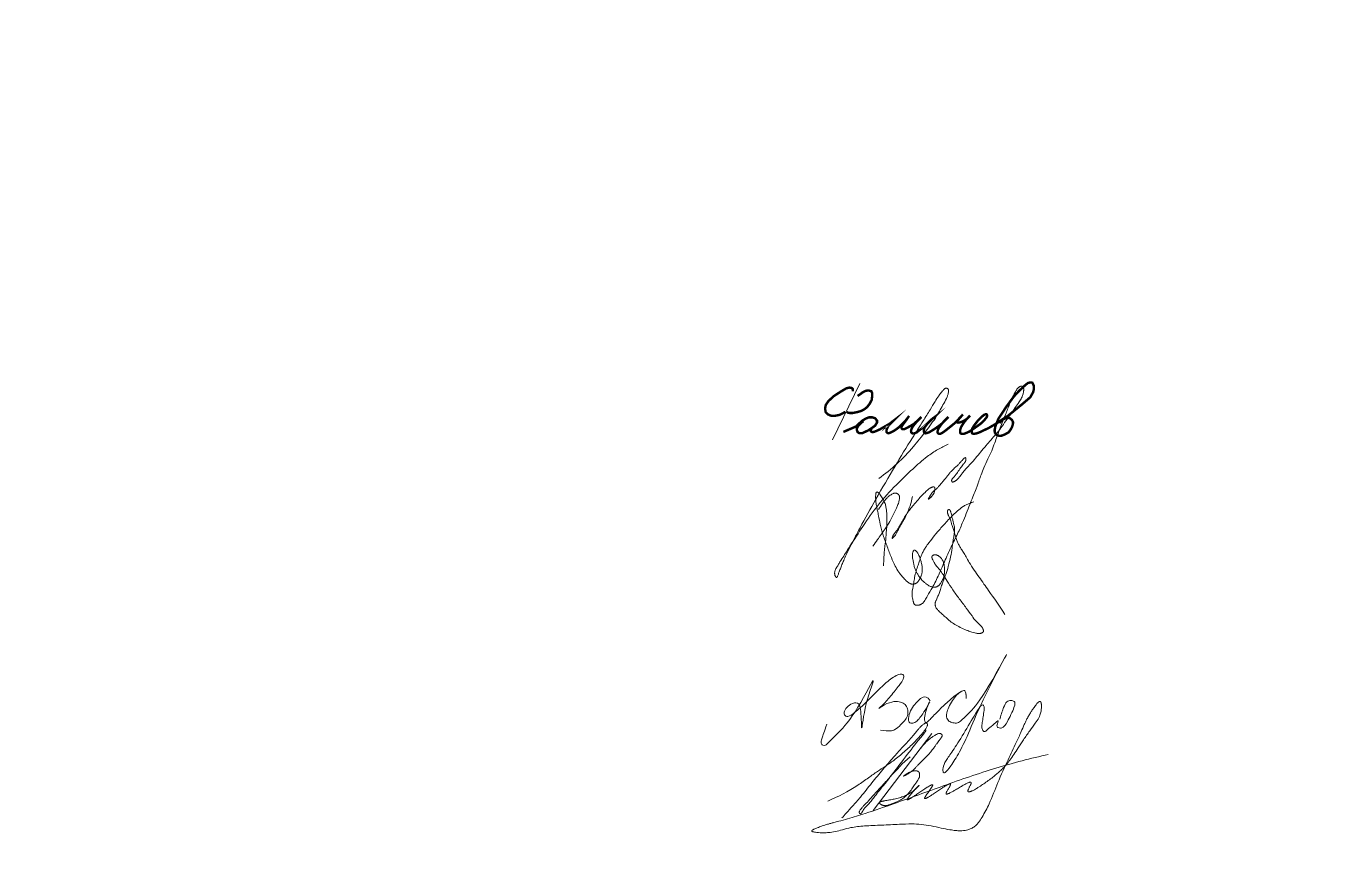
# Model space of a CAD drawing. Header units: millimetres. Extents: x 0 to 210, y 0 to 297.
# Drawn here: x 0 to 96.7, y 0 to 61.2 of the extents above; entities that cross this region are included whole.
import ezdxf

# ---------------------------------------------------------------- set-up
doc = ezdxf.new("R2010")
doc.units = ezdxf.units.MM
for name, pattern in [('K5LT32789', [0]), ('K5LT32790', [0]), ('K5LT32791', [0])]:
    doc.linetypes.add(name, pattern=pattern)
doc.layers.add('Системный слой', color=7, linetype='Continuous')

# ---------------------------------------------------------------- blocks, each defined once
blk = doc.blocks.new('U7')
at = {"layer": 'Системный слой', "color": 5, "linetype": 'K5LT32789', "lineweight": 18, "true_color": 0x0000ff}
for points in [[(67.082, 11.064), (66.866, 11.396), (66.525, 11.396), (66.205, 11.075), (65.841, 10.712), (65.551, 10.214), (65.427, 9.558), (65.628, 9.357), (65.981, 9.443), (66.198, 9.66), (66.451, 9.964), (66.8, 10.495), (67.18, 11.254), (66.8, 10.495), (66.668, 9.883), (66.668, 9.527), (66.757, 9.438), (66.92, 9.495), (67.659, 10.323), (68.466, 11.056), (68.874, 11.425), (69.311, 11.714), (69.511, 11.836), (69.672, 11.836), (69.755, 11.611), (69.755, 11.363), (69.755, 11.099), (69.755, 11.611), (69.672, 11.836), (69.511, 11.846), (68.874, 11.425), (68.286, 10.256), (68.286, 9.736), (68.525, 9.497), (68.862, 9.41), (69.204, 9.41), (69.48, 9.685), (69.828, 10.034), (70.951, 11.157), (73.656, 16.181), (70.951, 11.157), (69.991, 8.757), (69.254, 7.204), (68.588, 6.161), (68.152, 5.642), (68.017, 5.756), (68.017, 6.2), (68.329, 6.759), (68.897, 7.518), (69.802, 9.014), (70.72, 10.579), (70.919, 10.778), (71.068, 10.757), (71.112, 10.513), (71.035, 9.984), (70.973, 9.561), (70.891, 9.143), (70.976, 8.835), (71.148, 8.744), (71.388, 8.984), (71.84, 9.34), (72.247, 9.746), (71.988, 9.206), (72.109, 9.085), (72.292, 9.009), (72.494, 9.085), (72.75, 9.341), (73.432, 10.762), (73.351, 11.05), (73.092, 11.121), (72.758, 11.04), (72.54, 10.615), (72.383, 10.129), (72.247, 9.709)], [(59.423, 9.337), (59.224, 8.783), (59.026, 8.233), (58.963, 7.892), (59.11, 7.745), (59.314, 7.745), (59.506, 7.937), (60.056, 8.487), (61.412, 9.843), (63.353, 13.66), (62.186, 10.806), (61.98, 8.255), (61.98, 10.607), (61.744, 10.987), (61.181, 10.866), (60.797, 10.482), (60.663, 10.136), (60.793, 9.893), (61.143, 9.893), (61.98, 10.607), (63.125, 11.752), (63.92, 12.547), (64.813, 13.134), (65.199, 13.019), (65.102, 12.694), (64.874, 12.284), (64.123, 11.395), (63.498, 10.654), (63.072, 10.366), (63.906, 10.93), (64.577, 11.053), (65.012, 10.958), (65.308, 10.738), (65.442, 10.38), (65.442, 9.955), (65.179, 9.564), (64.915, 9.3), (64.501, 8.887), (64.046, 8.783), (63.411, 8.897)]]:
    blk.add_open_spline(points, degree=3, dxfattribs=at)
blk = doc.blocks.new('U8')
at = {"layer": 'Системный слой', "color": 5, "linetype": 'K5LT32790', "lineweight": 18, "true_color": 0x0000ff}
blk.add_open_spline([(63.62, 21.093), (63.656, 22.386), (63.981, 23.846), (63.831, 25.39), (63.75, 25.69), (63.67, 25.89), (63.581, 26.063), (63.483, 26.217), (63.389, 26.345), (63.311, 26.439), (63.255, 26.497), (63.219, 26.528), (63.196, 26.545), (63.179, 26.555), (63.166, 26.561), (63.154, 26.565), (63.144, 26.567), (63.136, 26.568), (63.129, 26.568), (63.122, 26.567), (63.115, 26.564), (63.109, 26.561), (63.103, 26.557), (63.097, 26.551), (63.091, 26.543), (63.085, 26.534), (63.079, 26.522), (63.072, 26.507), (63.066, 26.488), (63.06, 26.462), (63.053, 26.428), (63.047, 26.381), (63.042, 26.311), (63.039, 26.215), (63.04, 26.094), (63.046, 25.956), (63.059, 25.806), (63.082, 25.638), (63.122, 25.427), (63.186, 25.143), (63.268, 24.717), (63.388, 24.111), (63.593, 23.346), (63.893, 22.524), (64.181, 21.753), (64.457, 21.109), (64.733, 20.64), (64.996, 20.303), (65.223, 20.067), (65.394, 19.901), (65.516, 19.812), (65.596, 19.771), (65.655, 19.749), (65.709, 19.737), (65.763, 19.73), (65.819, 19.729), (65.875, 19.734), (65.929, 19.745), (65.979, 19.761), (66.023, 19.78), (66.062, 19.803), (66.097, 19.83), (66.133, 19.862), (66.172, 19.907), (66.221, 19.973), (66.282, 20.069), (66.354, 20.193), (66.419, 20.333), (66.466, 20.472), (66.493, 20.602), (66.505, 20.732), (66.503, 20.88), (66.484, 21.064), (66.44, 21.29), (66.374, 21.534), (66.299, 21.756), (66.23, 21.92), (66.169, 22.025), (66.118, 22.095), (66.072, 22.149), (66.032, 22.192), (65.999, 22.221), (65.974, 22.237), (65.957, 22.247), (65.943, 22.252), (65.932, 22.255), (65.922, 22.256), (65.914, 22.256), (65.906, 22.255), (65.9, 22.254), (65.893, 22.251), (65.886, 22.248), (65.879, 22.243), (65.871, 22.236), (65.863, 22.227), (65.854, 22.216), (65.844, 22.201), (65.833, 22.181), (65.82, 22.153), (65.806, 22.115), (65.791, 22.066), (65.778, 22.007), (65.769, 21.939), (65.765, 21.862), (65.77, 21.768), (65.788, 21.642), (65.821, 21.46), (65.861, 21.228), (65.924, 20.968), (66.016, 20.727), (66.13, 20.504), (66.267, 20.291), (66.431, 20.083), (66.608, 19.898), (66.777, 19.751), (66.924, 19.649), (67.048, 19.586), (67.155, 19.544), (67.253, 19.518), (67.339, 19.506), (67.414, 19.503), (67.477, 19.508), (67.53, 19.52), (67.576, 19.535), (67.618, 19.555), (67.659, 19.58), (67.703, 19.613), (67.752, 19.658), (67.809, 19.721), (67.873, 19.807), (67.945, 19.918), (68.015, 20.051), (68.075, 20.199), (68.12, 20.356), (68.149, 20.522), (68.163, 20.702), (68.158, 20.894), (68.136, 21.087), (68.097, 21.264), (68.046, 21.412), (67.991, 21.529), (67.935, 21.619), (67.879, 21.688), (67.824, 21.742), (67.767, 21.787), (67.705, 21.827), (67.641, 21.859), (67.577, 21.883), (67.521, 21.899), (67.474, 21.906), (67.436, 21.907), (67.403, 21.904), (67.373, 21.897), (67.343, 21.888), (67.315, 21.875), (67.29, 21.861), (67.27, 21.846), (67.254, 21.832), (67.241, 21.817), (67.232, 21.804), (67.226, 21.792), (67.221, 21.779), (67.217, 21.765), (67.214, 21.749), (67.214, 21.73), (67.215, 21.709), (67.219, 21.683), (67.228, 21.652), (67.242, 21.611), (67.267, 21.555), (67.306, 21.479), (67.357, 21.377), (67.423, 21.257), (67.513, 21.122), (67.643, 20.965), (67.831, 20.741), (68.077, 20.396), (68.389, 19.901), (68.765, 19.288), (69.253, 18.633), (69.741, 17.991), (70.15, 17.431), (70.437, 17.015), (70.669, 16.795), (70.821, 16.665), (70.912, 16.565), (70.968, 16.482), (71.002, 16.419), (71.024, 16.364), (71.037, 16.32), (71.043, 16.285), (71.045, 16.258), (71.043, 16.237), (71.04, 16.219), (71.035, 16.203), (71.028, 16.19), (71.02, 16.177), (71.011, 16.165), (70.999, 16.153), (70.983, 16.141), (70.964, 16.127), (70.938, 16.113), (70.905, 16.099), (70.865, 16.086), (70.819, 16.075), (70.766, 16.068), (70.704, 16.065), (70.626, 16.069), (70.522, 16.085), (70.371, 16.116), (70.147, 16.177), (69.821, 16.293), (69.429, 16.467), (69.018, 16.67), (68.691, 16.879), (68.432, 17.095), (68.195, 17.307), (67.942, 17.532), (67.721, 17.729), (67.585, 17.886), (67.521, 17.987), (67.491, 18.052), (67.473, 18.109), (67.462, 18.162), (67.457, 18.217), (67.457, 18.272), (67.462, 18.327), (67.475, 18.385), (67.494, 18.449), (67.527, 18.532), (67.578, 18.643), (67.654, 18.814), (67.753, 19.049), (67.853, 19.361), (67.967, 19.702), (68.107, 20.07), (68.268, 20.515), (68.449, 21.084), (68.609, 21.736), (68.704, 22.346), (68.765, 22.835), (68.835, 23.218), (68.893, 23.53), (68.905, 23.782), (68.882, 23.983), (68.842, 24.175), (68.784, 24.393), (68.73, 24.619), (68.689, 24.823), (68.649, 24.976), (68.617, 25.082), (68.592, 25.151), (68.571, 25.194), (68.554, 25.219), (68.542, 25.234), (68.531, 25.244), (68.521, 25.251), (68.512, 25.257), (68.503, 25.26), (68.494, 25.262), (68.485, 25.263), (68.476, 25.263), (68.467, 25.262), (68.457, 25.259), (68.447, 25.255), (68.435, 25.25), (68.423, 25.243), (68.412, 25.235), (68.401, 25.225), (68.393, 25.215), (68.385, 25.204), (68.377, 25.191), (68.371, 25.177), (68.366, 25.16), (68.363, 25.141), (68.362, 25.118), (68.362, 25.09), (68.367, 25.055), (68.377, 25.012), (68.393, 24.958), (68.418, 24.891), (68.457, 24.808), (68.51, 24.704), (68.563, 24.571), (68.613, 24.413), (68.667, 24.223), (68.748, 23.983), (68.851, 23.693), (68.95, 23.364), (69.033, 23.058), (69.136, 22.788), (69.259, 22.557), (69.404, 22.322), (69.573, 22.059), (69.766, 21.726), (70.018, 21.284), (70.343, 20.779), (70.713, 20.249), (71.073, 19.747), (71.72, 18.839), (72.232, 18.087), (72.622, 17.487)], degree=3, knots=[0, 0, 0, 0, 23.088924, 25.905784, 27.368497, 28.578535, 29.721875, 30.813961, 31.805183, 32.534012, 32.992903, 33.225793, 33.377047, 33.48833, 33.574551, 33.643805, 33.701224, 33.750367, 33.79387, 33.833355, 33.872141, 33.912355, 33.95659, 34.00557, 34.061357, 34.126468, 34.204109, 34.298549, 34.415744, 34.564555, 34.759459, 35.028229, 35.412864, 35.997175, 36.728139, 37.568941, 38.433825, 39.401332, 40.578431, 42.235398, 44.569602, 48.269133, 53.187712, 58.58434, 63.764044, 67.778676, 70.998143, 73.369834, 75.349816, 76.796874, 77.581324, 78.028914, 78.378087, 78.696803, 79.013489, 79.343373, 79.678587, 80.006824, 80.317932, 80.606471, 80.866035, 81.11641, 81.383983, 81.718354, 82.16781, 82.839361, 83.733235, 84.705422, 85.582724, 86.324391, 87.057116, 87.890757, 88.945341, 90.321141, 91.965571, 93.426367, 94.484215, 95.101021, 95.580997, 96.013141, 96.361093, 96.626002, 96.782739, 96.889142, 96.971138, 97.03813, 97.095272, 97.145901, 97.188561, 97.228747, 97.268915, 97.315311, 97.366861, 97.425655, 97.494454, 97.577142, 97.679623, 97.811915, 97.985663, 98.226797, 98.532587, 98.897786, 99.296036, 99.737821, 100.261724, 100.964229, 101.99978, 103.525411, 105.150667, 106.72453, 108.093532, 109.590313, 111.195302, 112.777483, 114.126394, 115.159714, 115.93325, 116.599105, 117.196687, 117.716186, 118.147278, 118.512091, 118.830828, 119.112084, 119.376147, 119.650254, 119.966184, 120.348472, 120.832611, 121.462575, 122.257884, 123.166317, 124.121896, 125.077441, 126.058759, 127.110722, 128.27138, 129.455541, 130.54928, 131.472222, 132.224076, 132.842804, 133.343527, 133.786162, 134.209733, 134.641953, 135.076751, 135.490934, 135.840567, 136.1162, 136.329021, 136.516582, 136.697073, 136.87991, 137.063295, 137.235465, 137.38613, 137.514261, 137.623548, 137.718445, 137.797689, 137.875651, 137.957944, 138.055516, 138.163779, 138.288043, 138.436309, 138.622516, 138.862075, 139.203128, 139.704326, 140.381097, 141.218915, 142.127317, 143.259517, 144.821141, 147.317764, 150.75711, 155.19517, 160.069171, 165.224464, 169.471142, 172.421411, 174.092925, 175.138298, 175.966748, 176.479558, 176.900272, 177.244752, 177.52135, 177.72293, 177.873709, 177.996322, 178.101436, 178.195314, 178.281517, 178.366118, 178.454913, 178.554755, 178.670049, 178.807074, 178.975201, 179.187234, 179.439473, 179.719727, 180.029511, 180.383269, 180.823448, 181.407111, 182.246837, 183.563618, 185.512414, 188.365901, 191.16936, 193.636194, 195.215931, 197.147086, 199.269225, 201.224518, 202.392176, 202.935446, 203.335749, 203.665039, 203.98044, 204.30527, 204.630666, 204.95421, 205.28424, 205.683122, 206.145312, 206.866804, 207.837862, 209.464316, 211.387339, 213.648133, 215.828171, 218.361631, 222.046321, 226.400789, 230.237614, 232.987127, 235.143069, 237.145235, 238.600123, 239.59432, 240.714469, 242.086859, 243.579513, 244.83703, 245.773068, 246.379449, 246.80954, 247.077534, 247.227517, 247.33398, 247.41847, 247.489521, 247.552012, 247.609222, 247.663606, 247.717168, 247.768592, 247.820784, 247.876677, 247.942191, 248.018083, 248.10247, 248.189421, 248.269471, 248.347072, 248.425637, 248.512886, 248.605679, 248.706816, 248.820413, 248.952282, 249.111489, 249.313956, 249.574155, 249.89782, 250.303709, 250.841791, 251.528272, 252.381244, 253.359593, 254.475963, 255.872687, 257.851092, 259.938273, 261.963603, 263.469883, 265.046448, 266.586695, 268.366913, 270.599666, 273.407082, 277.373027, 281.234201, 284.882343, 288.313023, 301, 301, 301, 301], dxfattribs=at)
blk = doc.blocks.new('U9')
at = {"layer": 'Системный слой', "color": 5, "linetype": 'K5LT32790', "lineweight": 18, "true_color": 0x0000ff}
for points, knots in [([(63.277, 27.575), (64.233, 28.244), (65.435, 29.379), (66.737, 31.045), (67.536, 32.094), (68.009, 32.987), (68.313, 33.523), (68.412, 33.805), (68.442, 33.95), (68.455, 34.039), (68.455, 34.095), (68.451, 34.131), (68.444, 34.155), (68.437, 34.174), (68.428, 34.19), (68.418, 34.204), (68.407, 34.217), (68.393, 34.228), (68.377, 34.24), (68.359, 34.25), (68.338, 34.259), (68.316, 34.266), (68.293, 34.271), (68.271, 34.273), (68.251, 34.272), (68.232, 34.27), (68.215, 34.265), (68.198, 34.258), (68.179, 34.249), (68.159, 34.235), (68.135, 34.216), (68.105, 34.187), (68.063, 34.14), (67.993, 34.058), (67.873, 33.91), (67.682, 33.651), (67.41, 33.228), (67.047, 32.598), (66.472, 31.706), (65.587, 30.317), (64.412, 28.378), (63.116, 26.15), (62.042, 24.207), (61.33, 22.867), (60.937, 22.089), (60.724, 21.615), (60.575, 21.255), (60.452, 20.945), (60.347, 20.669), (60.269, 20.461), (60.225, 20.34), (60.198, 20.285), (60.185, 20.262), (60.175, 20.248), (60.167, 20.238), (60.16, 20.231), (60.153, 20.227), (60.148, 20.223), (60.142, 20.221), (60.137, 20.22), (60.132, 20.219), (60.127, 20.22), (60.123, 20.221), (60.118, 20.223), (60.114, 20.225), (60.109, 20.228), (60.105, 20.232), (60.099, 20.237), (60.093, 20.245), (60.085, 20.255), (60.075, 20.269), (60.063, 20.29), (60.048, 20.32), (60.031, 20.359), (60.015, 20.407), (60.003, 20.461), (59.997, 20.518), (59.997, 20.577), (60.003, 20.639), (60.017, 20.704), (60.039, 20.773), (60.071, 20.846), (60.122, 20.937), (60.21, 21.077), (60.37, 21.341), (60.687, 21.843), (61.27, 22.765), (62.125, 24.07), (63.205, 25.647), (64.483, 27.035), (65.721, 28.215), (66.725, 29.121), (67.617, 29.731), (68.165, 29.986), (68.423, 30.108)], [0, 0, 0, 0, 8.550609, 12.054989, 15.548009, 18.191121, 19.498995, 20.058209, 20.381615, 20.589671, 20.716665, 20.79368, 20.851701, 20.900722, 20.944653, 20.985245, 21.025642, 21.06834, 21.115939, 21.168338, 21.224707, 21.283052, 21.340576, 21.394663, 21.443781, 21.488289, 21.53119, 21.575808, 21.625508, 21.683081, 21.754287, 21.848548, 21.98875, 22.223415, 22.641351, 23.38396, 24.591455, 26.333193, 28.725175, 32.394143, 38.444137, 45.386804, 51.336644, 54.759282, 56.550214, 57.736198, 58.581068, 59.410817, 60.190375, 60.748602, 61.044545, 61.139793, 61.19713, 61.237089, 61.267135, 61.290713, 61.309862, 61.325937, 61.339917, 61.352551, 61.36445, 61.376142, 61.388111, 61.400062, 61.412022, 61.424542, 61.439066, 61.45699, 61.479741, 61.509795, 61.550475, 61.607942, 61.688058, 61.795635, 61.922219, 62.059168, 62.198495, 62.342871, 62.495112, 62.658157, 62.830855, 63.02153, 63.245709, 63.594568, 64.237865, 65.516344, 67.957442, 72.253573, 76.989753, 81.977365, 86.090995, 89.562811, 91.905588, 94, 94, 94, 94]), ([(65.767, 26.235), (65.691, 25.766), (65.462, 25.171), (65.113, 24.448), (64.874, 24.066), (64.71, 23.755), (64.611, 23.558), (64.553, 23.445), (64.51, 23.378), (64.473, 23.327), (64.438, 23.284), (64.402, 23.244), (64.365, 23.205), (64.332, 23.171), (64.307, 23.147), (64.29, 23.133), (64.281, 23.126), (64.275, 23.121), (64.271, 23.118), (64.267, 23.116), (64.264, 23.115), (64.262, 23.114), (64.259, 23.114), (64.257, 23.114), (64.256, 23.115), (64.255, 23.117), (64.255, 23.12), (64.255, 23.123), (64.256, 23.127), (64.257, 23.131), (64.259, 23.136), (64.261, 23.143), (64.265, 23.152), (64.271, 23.167), (64.28, 23.188), (64.291, 23.216), (64.304, 23.248), (64.32, 23.287), (64.339, 23.33), (64.366, 23.38), (64.402, 23.435), (64.451, 23.501), (64.517, 23.586), (64.613, 23.718), (64.739, 23.909), (64.882, 24.148), (65.02, 24.395), (65.162, 24.649), (65.329, 24.927), (65.536, 25.221), (65.758, 25.484), (65.952, 25.713), (66.157, 25.957), (66.4, 26.238), (66.68, 26.515), (66.894, 26.721), (67.031, 26.829), (67.104, 26.872), (67.158, 26.899), (67.211, 26.921), (67.26, 26.936), (67.3, 26.945), (67.329, 26.947), (67.351, 26.947), (67.367, 26.945), (67.38, 26.942), (67.39, 26.938), (67.399, 26.933), (67.407, 26.928), (67.413, 26.921), (67.418, 26.915), (67.423, 26.907), (67.427, 26.897), (67.431, 26.886), (67.434, 26.872), (67.436, 26.855), (67.437, 26.832), (67.436, 26.8), (67.432, 26.756), (67.423, 26.7), (67.413, 26.636), (67.399, 26.571), (67.381, 26.512), (67.358, 26.459), (67.328, 26.407), (67.289, 26.351), (67.244, 26.293), (67.199, 26.238), (67.158, 26.192), (67.123, 26.157), (67.092, 26.127), (67.062, 26.101), (67.033, 26.077), (67.009, 26.058), (66.991, 26.046), (66.98, 26.039), (66.973, 26.035), (66.968, 26.032), (66.964, 26.031), (66.961, 26.03), (66.958, 26.029), (66.955, 26.029), (66.953, 26.029), (66.952, 26.03), (66.95, 26.031), (66.949, 26.033), (66.949, 26.035), (66.949, 26.038), (66.949, 26.041), (66.949, 26.044), (66.95, 26.048), (66.952, 26.053), (66.954, 26.06), (66.957, 26.068), (66.962, 26.08), (66.97, 26.096), (66.982, 26.119), (66.996, 26.145), (67.011, 26.17), (67.026, 26.195), (67.042, 26.221), (67.064, 26.256), (67.093, 26.308), (67.13, 26.377), (67.179, 26.454), (67.245, 26.534), (67.336, 26.625), (67.457, 26.73), (67.607, 26.858), (67.748, 27.007), (67.881, 27.166), (68.004, 27.316), (68.14, 27.476), (68.281, 27.643), (68.422, 27.828), (68.566, 28.014), (68.747, 28.206), (68.951, 28.394), (69.147, 28.576), (69.287, 28.724), (69.383, 28.833), (69.45, 28.907), (69.507, 28.971), (69.555, 29.024), (69.594, 29.063), (69.624, 29.087), (69.643, 29.101), (69.657, 29.109), (69.667, 29.113), (69.676, 29.116), (69.683, 29.117), (69.69, 29.118), (69.695, 29.117), (69.7, 29.116), (69.705, 29.114), (69.709, 29.112), (69.713, 29.109), (69.716, 29.105), (69.72, 29.101), (69.723, 29.095), (69.727, 29.088), (69.731, 29.079), (69.735, 29.067), (69.739, 29.052), (69.742, 29.031), (69.744, 29.007), (69.745, 28.979), (69.742, 28.951), (69.737, 28.925), (69.729, 28.897), (69.718, 28.868), (69.7, 28.835), (69.672, 28.791), (69.625, 28.729), (69.554, 28.636), (69.456, 28.511), (69.34, 28.362), (69.229, 28.191), (69.123, 28.022), (69.009, 27.891), (68.924, 27.777), (68.861, 27.686), (68.802, 27.619), (68.752, 27.571), (68.719, 27.533), (68.701, 27.504), (68.691, 27.481), (68.685, 27.462), (68.681, 27.444), (68.68, 27.426), (68.68, 27.408), (68.683, 27.39), (68.687, 27.372), (68.692, 27.356), (68.698, 27.343), (68.704, 27.333), (68.71, 27.326), (68.716, 27.32), (68.722, 27.315), (68.728, 27.311), (68.735, 27.308), (68.743, 27.305), (68.753, 27.304), (68.763, 27.303), (68.775, 27.304), (68.789, 27.306), (68.805, 27.31), (68.827, 27.317), (68.854, 27.33), (68.891, 27.349), (68.935, 27.376), (68.987, 27.411), (69.043, 27.453), (69.103, 27.506), (69.172, 27.576), (69.258, 27.681), (69.376, 27.839), (69.549, 28.067), (69.798, 28.344), (70.119, 28.683), (70.466, 29.087), (70.841, 29.547), (71.21, 29.999), (71.592, 30.432), (71.97, 30.863), (72.35, 31.331), (72.702, 31.845), (73.05, 32.35), (73.395, 32.808), (73.663, 33.211), (73.853, 33.503), (73.943, 33.706), (73.981, 33.841), (74.002, 33.95), (74.016, 34.036), (74.027, 34.099), (74.032, 34.149), (74.033, 34.193), (74.029, 34.233), (74.021, 34.265), (74.011, 34.293), (73.999, 34.318), (73.984, 34.342), (73.967, 34.363), (73.95, 34.381), (73.934, 34.394), (73.918, 34.405), (73.902, 34.412), (73.888, 34.417), (73.873, 34.42), (73.856, 34.422), (73.839, 34.422), (73.819, 34.419), (73.796, 34.414), (73.771, 34.406), (73.74, 34.392), (73.706, 34.373), (73.668, 34.347), (73.629, 34.315), (73.59, 34.276), (73.548, 34.225), (73.506, 34.165), (73.459, 34.086), (73.401, 33.98), (73.308, 33.817), (73.181, 33.578), (73.045, 33.26), (72.907, 32.893), (72.764, 32.516), (72.598, 32.119), (72.412, 31.688), (72.233, 31.212), (72.056, 30.708), (71.87, 30.182), (71.652, 29.612), (71.373, 29.004), (71.088, 28.417), (70.884, 27.894), (70.755, 27.536), (70.681, 27.329), (70.635, 27.2), (70.575, 27.033), (70.467, 26.737), (70.298, 26.305), (70.072, 25.761), (69.825, 25.135), (69.542, 24.394), (69.169, 23.551), (68.684, 22.589), (68.205, 21.534), (67.751, 20.47), (67.33, 19.562), (66.929, 18.96), (66.74, 18.576), (66.618, 18.4), (66.54, 18.32), (66.481, 18.274), (66.424, 18.239), (66.365, 18.21), (66.301, 18.186), (66.234, 18.17), (66.167, 18.16), (66.107, 18.157), (66.057, 18.16), (66.02, 18.166), (65.992, 18.175), (65.971, 18.184), (65.953, 18.195), (65.938, 18.206), (65.924, 18.22), (65.91, 18.237), (65.896, 18.258), (65.881, 18.285), (65.866, 18.322), (65.849, 18.375), (65.83, 18.453), (65.804, 18.563), (65.771, 18.699), (65.745, 18.846), (65.737, 18.991), (65.748, 19.144), (65.775, 19.324), (65.819, 19.551), (65.87, 19.856), (65.933, 20.247), (66.034, 20.693), (66.171, 21.1), (66.287, 21.433), (66.376, 21.7), (66.467, 21.947), (66.589, 22.204), (66.769, 22.492), (67.049, 22.876), (67.441, 23.39), (67.981, 24.001), (68.539, 24.614), (69.058, 25.123), (69.451, 25.447), (69.751, 25.622), (70.025, 25.736), (70.218, 25.799), (70.336, 25.837)], [0, 0, 0, 0, 9.050129, 12.27524, 15.459, 17.73484, 19.057413, 19.710841, 20.186256, 20.578255, 20.920156, 21.263228, 21.624829, 21.943402, 22.174143, 22.29629, 22.36276, 22.406894, 22.439057, 22.464194, 22.484922, 22.502166, 22.516262, 22.528133, 22.539447, 22.552242, 22.56817, 22.588053, 22.611987, 22.639741, 22.672744, 22.715192, 22.776687, 22.87041, 23.023044, 23.2152, 23.446308, 23.698853, 24.014406, 24.364067, 24.793807, 25.28352, 25.941626, 26.877925, 28.429965, 30.348657, 32.240773, 33.898399, 35.948367, 38.485583, 40.825304, 42.59187, 44.267244, 46.970047, 49.74801, 51.863744, 52.701471, 53.104911, 53.483029, 53.862972, 54.210178, 54.473163, 54.650607, 54.780151, 54.882015, 54.96597, 55.037892, 55.101774, 55.160577, 55.215489, 55.269733, 55.3265, 55.390437, 55.464507, 55.552848, 55.661752, 55.802045, 55.996896, 56.278982, 56.657771, 57.087852, 57.530059, 57.926999, 58.28654, 58.645161, 59.086887, 59.580412, 60.070145, 60.456808, 60.770321, 61.020502, 61.287434, 61.539711, 61.751465, 61.877288, 61.951174, 62.001019, 62.037083, 62.064047, 62.085222, 62.102691, 62.117816, 62.131035, 62.143011, 62.154708, 62.167188, 62.181333, 62.197688, 62.21651, 62.238222, 62.264236, 62.296726, 62.338711, 62.394112, 62.469848, 62.581386, 62.750144, 62.953234, 63.151975, 63.325302, 63.501424, 63.750698, 64.126703, 64.655732, 65.239268, 65.888652, 66.649933, 67.724768, 68.970934, 70.450533, 71.673771, 72.965674, 74.199734, 75.716608, 77.191491, 78.669398, 80.263602, 82.259995, 84.0227, 85.431088, 86.180031, 86.82002, 87.357354, 87.830339, 88.196682, 88.427814, 88.563885, 88.657509, 88.728451, 88.784957, 88.831759, 88.871976, 88.907862, 88.941164, 88.973333, 89.002363, 89.031139, 89.061129, 89.097204, 89.139544, 89.190239, 89.252182, 89.329582, 89.428874, 89.559889, 89.727893, 89.910432, 90.08993, 90.259821, 90.437176, 90.634512, 90.867411, 91.167757, 91.627014, 92.382088, 93.419966, 94.672454, 96.030915, 97.344377, 98.512333, 99.382533, 100.080146, 100.642761, 101.098523, 101.416568, 101.614452, 101.761411, 101.888131, 102.002041, 102.112642, 102.228685, 102.353162, 102.475542, 102.582798, 102.67162, 102.744553, 102.805473, 102.857643, 102.905538, 102.953137, 103.003348, 103.057077, 103.11538, 103.180499, 103.255316, 103.343787, 103.451799, 103.589159, 103.775473, 104.036879, 104.381072, 104.782032, 105.231565, 105.731185, 106.331113, 107.131661, 108.329516, 110.150194, 112.636877, 115.501671, 119.160964, 122.898631, 126.952961, 130.409086, 134.037174, 137.994275, 142.035946, 146.041027, 149.822245, 153.085433, 155.385996, 156.523495, 157.344961, 158.084473, 158.656408, 159.032405, 159.319553, 159.62593, 159.882585, 160.081757, 160.265654, 160.447561, 160.63144, 160.806021, 160.962993, 161.100471, 161.220792, 161.327559, 161.424857, 161.521276, 161.623153, 161.736504, 161.863212, 162.008568, 162.179889, 162.387514, 162.643846, 162.945007, 163.264358, 163.6135, 164.014772, 164.533206, 165.020618, 165.794064, 166.857794, 168.64401, 171.006738, 173.517367, 176.204619, 178.789913, 181.800729, 185.264053, 188.598832, 192.086757, 196.039981, 200.351441, 204.98312, 208.606796, 211.174086, 212.324149, 212.840152, 213.814159, 215.76165, 218.911517, 222.760316, 227.121283, 231.883071, 238.054257, 244.879079, 252.670992, 260.372327, 267.206768, 271.910472, 274.294825, 275.442431, 276.007431, 276.456493, 276.872537, 277.298483, 277.734538, 278.182349, 278.627236, 279.027811, 279.347916, 279.582846, 279.760539, 279.906542, 280.032941, 280.152577, 280.276179, 280.413989, 280.572354, 280.762102, 281.004984, 281.334701, 281.830666, 282.557033, 283.530703, 284.521091, 285.429966, 286.323075, 287.47734, 288.942216, 290.783007, 293.428229, 296.57457, 299.586331, 301.717918, 303.359613, 305.016414, 306.799751, 308.827327, 311.560281, 315.955926, 321.284596, 327.290578, 331.929165, 335.294372, 337.07654, 338.608554, 341, 341, 341, 341]), ([(63.256, 25.271), (63.451, 25.566), (63.674, 25.95), (64.036, 26.272), (64.171, 26.365), (64.278, 26.424), (64.362, 26.46), (64.425, 26.478), (64.473, 26.485), (64.513, 26.486), (64.547, 26.483), (64.578, 26.476), (64.609, 26.466), (64.64, 26.452), (64.67, 26.435), (64.7, 26.413), (64.726, 26.389), (64.749, 26.363), (64.768, 26.336), (64.783, 26.308), (64.795, 26.279), (64.805, 26.246), (64.812, 26.208), (64.815, 26.162), (64.814, 26.104), (64.805, 26.028), (64.787, 25.926), (64.752, 25.789), (64.686, 25.599), (64.564, 25.317), (64.371, 24.901), (64.101, 24.386), (63.777, 23.873), (63.459, 23.429), (63.155, 23.001), (62.953, 22.716), (62.841, 22.559)], [0, 0, 0, 0, 6.031327, 7.224988, 8.103691, 8.779791, 9.271523, 9.620615, 9.879085, 10.092232, 10.278511, 10.453749, 10.630111, 10.818394, 11.017829, 11.223201, 11.427374, 11.623322, 11.806227, 11.978077, 12.150954, 12.337468, 12.550087, 12.799771, 13.111892, 13.519386, 14.078895, 14.842107, 15.895849, 17.445078, 19.990893, 23.601088, 27.190299, 30.147219, 32.759048, 36, 36, 36, 36])]:
    blk.add_open_spline(points, degree=3, knots=knots, dxfattribs=at)
blk = doc.blocks.new('U10')
at = {"layer": 'Системный слой', "color": 5, "linetype": 'K5LT32790', "lineweight": 18, "true_color": 0x0000ff}
blk.add_line((67.219, 8.645), (62.86, 2.93), dxfattribs=at)
for points, knots in [([(66.392, 7.561), (66.591, 7.812), (66.872, 8.124), (67.276, 8.404), (67.466, 8.519), (67.598, 8.599), (67.683, 8.634), (67.731, 8.645), (67.766, 8.649), (67.796, 8.648), (67.822, 8.645), (67.847, 8.638), (67.87, 8.629), (67.893, 8.618), (67.913, 8.605), (67.931, 8.59), (67.945, 8.576), (67.956, 8.564), (67.963, 8.552), (67.969, 8.541), (67.974, 8.528), (67.977, 8.514), (67.979, 8.499), (67.978, 8.482), (67.976, 8.463), (67.971, 8.443), (67.962, 8.418), (67.948, 8.39), (67.927, 8.353), (67.894, 8.304), (67.84, 8.236), (67.764, 8.145), (67.672, 8.024), (67.564, 7.875), (67.439, 7.691), (67.282, 7.466), (67.058, 7.197), (66.791, 6.913), (66.513, 6.632), (66.289, 6.403), (66.105, 6.212), (65.972, 6.067), (65.859, 5.949), (65.769, 5.87), (65.693, 5.811), (65.623, 5.762), (65.546, 5.712), (65.459, 5.659), (65.366, 5.606), (65.286, 5.562), (65.229, 5.532), (65.194, 5.514), (65.172, 5.504), (65.156, 5.497), (65.145, 5.492), (65.137, 5.489), (65.131, 5.486), (65.127, 5.485), (65.124, 5.484), (65.121, 5.483), (65.12, 5.483), (65.119, 5.483), (65.118, 5.484), (65.117, 5.485), (65.118, 5.486), (65.118, 5.487), (65.12, 5.488), (65.121, 5.49), (65.123, 5.492), (65.126, 5.494), (65.129, 5.497), (65.133, 5.5), (65.139, 5.504), (65.145, 5.509), (65.154, 5.515), (65.167, 5.524), (65.184, 5.536), (65.209, 5.553), (65.248, 5.579), (65.305, 5.616), (65.38, 5.663), (65.468, 5.716), (65.564, 5.767), (65.665, 5.811), (65.766, 5.841), (65.862, 5.86), (65.948, 5.869), (66.022, 5.872), (66.082, 5.867), (66.128, 5.857), (66.161, 5.846), (66.186, 5.834), (66.207, 5.82), (66.224, 5.806), (66.239, 5.79), (66.253, 5.772), (66.266, 5.75), (66.279, 5.723), (66.29, 5.692), (66.299, 5.654), (66.306, 5.612), (66.308, 5.565), (66.306, 5.517), (66.298, 5.465), (66.284, 5.409), (66.26, 5.344), (66.221, 5.266), (66.158, 5.161), (66.055, 5.015), (65.91, 4.796), (65.724, 4.516), (65.498, 4.221), (65.265, 3.977), (65.051, 3.801), (64.86, 3.68), (64.656, 3.583), (64.421, 3.494), (64.173, 3.408), (63.971, 3.324), (63.828, 3.288), (63.744, 3.282), (63.688, 3.285), (63.641, 3.292), (63.593, 3.305), (63.543, 3.323), (63.492, 3.346), (63.45, 3.368), (63.418, 3.387), (63.394, 3.402), (63.373, 3.417), (63.353, 3.432), (63.336, 3.449), (63.323, 3.464), (63.315, 3.478), (63.311, 3.491), (63.31, 3.503), (63.313, 3.514), (63.319, 3.525), (63.328, 3.536), (63.34, 3.546), (63.358, 3.557), (63.381, 3.568), (63.412, 3.58), (63.453, 3.593), (63.506, 3.607), (63.575, 3.623), (63.668, 3.641), (63.793, 3.664), (63.966, 3.693), (64.209, 3.735), (64.53, 3.8), (64.897, 3.895), (65.247, 4.021), (65.53, 4.162), (65.74, 4.3), (65.896, 4.421), (66.014, 4.524), (66.097, 4.602), (66.154, 4.659), (66.192, 4.699), (66.218, 4.728), (66.237, 4.75), (66.251, 4.766), (66.261, 4.778), (66.268, 4.787), (66.273, 4.794), (66.276, 4.799), (66.279, 4.803), (66.28, 4.806), (66.281, 4.808), (66.281, 4.809), (66.282, 4.81), (66.281, 4.811), (66.28, 4.811), (66.279, 4.81), (66.277, 4.809), (66.274, 4.807), (66.27, 4.804), (66.265, 4.8), (66.257, 4.793), (66.248, 4.784), (66.235, 4.772), (66.218, 4.755), (66.196, 4.733), (66.167, 4.704), (66.128, 4.663), (66.074, 4.607), (65.997, 4.523), (65.885, 4.4), (65.75, 4.246), (65.616, 4.088), (65.519, 3.966), (65.46, 3.886), (65.43, 3.84), (65.41, 3.808), (65.398, 3.785), (65.389, 3.767), (65.385, 3.754), (65.382, 3.744), (65.382, 3.735), (65.383, 3.728), (65.387, 3.722), (65.393, 3.719), (65.402, 3.717), (65.412, 3.718), (65.426, 3.721), (65.445, 3.727), (65.468, 3.736), (65.499, 3.75), (65.538, 3.77), (65.59, 3.799), (65.657, 3.84), (65.749, 3.898), (65.879, 3.983), (66.074, 4.115), (66.327, 4.29), (66.604, 4.48), (66.831, 4.629), (66.985, 4.723), (67.072, 4.773), (67.13, 4.801), (67.171, 4.819), (67.201, 4.83), (67.224, 4.836), (67.24, 4.838), (67.253, 4.837), (67.263, 4.834), (67.27, 4.828), (67.274, 4.82), (67.275, 4.811), (67.274, 4.8), (67.271, 4.788), (67.267, 4.774), (67.26, 4.758), (67.25, 4.737), (67.236, 4.71), (67.216, 4.675), (67.187, 4.629), (67.145, 4.564), (67.079, 4.469), (66.989, 4.343), (66.889, 4.203), (66.805, 4.083), (66.749, 3.997), (66.718, 3.945), (66.699, 3.911), (66.688, 3.886), (66.681, 3.868), (66.677, 3.854), (66.675, 3.843), (66.674, 3.834), (66.676, 3.826), (66.679, 3.819), (66.686, 3.814), (66.695, 3.811), (66.706, 3.81), (66.721, 3.812), (66.74, 3.817), (66.765, 3.825), (66.796, 3.838), (66.837, 3.858), (66.889, 3.885), (66.958, 3.925), (67.051, 3.981), (67.182, 4.065), (67.379, 4.195), (67.634, 4.368), (67.914, 4.556), (68.144, 4.704), (68.3, 4.796), (68.39, 4.843), (68.449, 4.871), (68.491, 4.888), (68.523, 4.897), (68.547, 4.901), (68.565, 4.902), (68.578, 4.9), (68.589, 4.895), (68.596, 4.887), (68.6, 4.877), (68.601, 4.864), (68.6, 4.849), (68.596, 4.833), (68.59, 4.815), (68.582, 4.796), (68.571, 4.771), (68.555, 4.738), (68.53, 4.693), (68.492, 4.627), (68.439, 4.539), (68.38, 4.442), (68.331, 4.358), (68.3, 4.297), (68.283, 4.26), (68.274, 4.235), (68.269, 4.217), (68.266, 4.204), (68.265, 4.194), (68.265, 4.184), (68.266, 4.174), (68.271, 4.164), (68.278, 4.155), (68.288, 4.15), (68.301, 4.147), (68.317, 4.146), (68.337, 4.148), (68.363, 4.153), (68.396, 4.163), (68.437, 4.178), (68.491, 4.201), (68.562, 4.234), (68.657, 4.283), (68.792, 4.358), (68.996, 4.477), (69.252, 4.631), (69.525, 4.791), (69.734, 4.906), (69.87, 4.971), (69.943, 5), (69.994, 5.017), (70.031, 5.026), (70.06, 5.03), (70.082, 5.029), (70.098, 5.026), (70.111, 5.02), (70.121, 5.011), (70.127, 4.999), (70.13, 4.986), (70.13, 4.972), (70.129, 4.957), (70.126, 4.942), (70.121, 4.924), (70.114, 4.901), (70.102, 4.872), (70.084, 4.83), (70.055, 4.77), (70.015, 4.692), (69.97, 4.604), (69.933, 4.528), (69.909, 4.474), (69.898, 4.44), (69.891, 4.417), (69.888, 4.398), (69.886, 4.381), (69.887, 4.366), (69.89, 4.353), (69.894, 4.342), (69.901, 4.332), (69.909, 4.325), (69.918, 4.319), (69.93, 4.315), (69.945, 4.312), (69.962, 4.311), (69.984, 4.312), (70.01, 4.316), (70.042, 4.324), (70.081, 4.336), (70.131, 4.355), (70.194, 4.382), (70.276, 4.421), (70.387, 4.48), (70.543, 4.57), (70.773, 4.713), (71.066, 4.909), (71.4, 5.145), (71.716, 5.382), (72.005, 5.616), (72.263, 5.844), (72.511, 6.085), (72.757, 6.354), (73.024, 6.688), (73.31, 7.106), (73.64, 7.62), (74.032, 8.203), (74.454, 8.814), (74.844, 9.348), (75.114, 9.73), (75.231, 9.988), (75.283, 10.151), (75.316, 10.298), (75.336, 10.439), (75.347, 10.579), (75.348, 10.705), (75.342, 10.804), (75.332, 10.872), (75.321, 10.916), (75.312, 10.946), (75.302, 10.968), (75.293, 10.985), (75.284, 10.997), (75.275, 11.007), (75.267, 11.014), (75.259, 11.018), (75.252, 11.021), (75.245, 11.024), (75.236, 11.025), (75.226, 11.025), (75.215, 11.024), (75.202, 11.02), (75.188, 11.015), (75.172, 11.007), (75.153, 10.996), (75.131, 10.98), (75.104, 10.958), (75.071, 10.927), (75.029, 10.883), (74.972, 10.817), (74.891, 10.714), (74.786, 10.568), (74.656, 10.38), (74.517, 10.164), (74.372, 9.918), (74.22, 9.632), (74.04, 9.249), (73.802, 8.684), (73.399, 7.814), (72.801, 6.563), (72.114, 5.054), (71.566, 3.589), (71.063, 2.61), (70.723, 2.092), (70.528, 1.869), (70.387, 1.745), (70.262, 1.658), (70.124, 1.583), (69.964, 1.518), (69.775, 1.467), (69.555, 1.433), (69.288, 1.421), (68.947, 1.438), (68.474, 1.504), (67.872, 1.63), (67.17, 1.791), (66.443, 1.905), (65.652, 1.94), (64.673, 1.901), (63.502, 1.834), (62.297, 1.798), (61.315, 1.698), (60.603, 1.508), (60.06, 1.361), (59.603, 1.287), (59.225, 1.267), (58.929, 1.275), (58.694, 1.296), (58.528, 1.318), (58.432, 1.336), (58.382, 1.35), (58.356, 1.358), (58.338, 1.366), (58.325, 1.372), (58.316, 1.378), (58.309, 1.383), (58.304, 1.388), (58.301, 1.392), (58.298, 1.397), (58.297, 1.401), (58.296, 1.405), (58.295, 1.409), (58.296, 1.414), (58.297, 1.419), (58.299, 1.424), (58.303, 1.43), (58.308, 1.437), (58.314, 1.444), (58.323, 1.453), (58.335, 1.463), (58.351, 1.474), (58.372, 1.488), (58.4, 1.504), (58.44, 1.526), (58.5, 1.554), (58.59, 1.594), (58.72, 1.646), (58.885, 1.711), (59.071, 1.779), (59.27, 1.846), (59.482, 1.911), (59.706, 1.972), (59.983, 2.042), (60.403, 2.15), (61.177, 2.368), (62.561, 2.795), (64.922, 3.612), (68.14, 4.789), (71.914, 6.114), (74.548, 6.796), (75.854, 7.087)], [0, 0, 0, 0, 6.158308, 7.924944, 9.397219, 10.421772, 10.878244, 11.151197, 11.36381, 11.548551, 11.718723, 11.877713, 12.036027, 12.196544, 12.358164, 12.506286, 12.632493, 12.736928, 12.819521, 12.898812, 12.980771, 13.07523, 13.173556, 13.279268, 13.396608, 13.531064, 13.690326, 13.886288, 14.140321, 14.494376, 15.023758, 15.795804, 16.773927, 17.9322, 19.328256, 21.031002, 23.191239, 26.01508, 28.508359, 30.764949, 32.158381, 33.57364, 34.542076, 35.296285, 35.858711, 36.382363, 36.930279, 37.613953, 38.340853, 38.974758, 39.36394, 39.584276, 39.729431, 39.831741, 39.905683, 39.959643, 39.999056, 40.02768, 40.048222, 40.062694, 40.072775, 40.079767, 40.084961, 40.089793, 40.09578, 40.104088, 40.115492, 40.13093, 40.149822, 40.171984, 40.197656, 40.229358, 40.269864, 40.322352, 40.391158, 40.483151, 40.610685, 40.79026, 41.065436, 41.512004, 42.088709, 42.770629, 43.467951, 44.184491, 44.869892, 45.483626, 46.046275, 46.524145, 46.915912, 47.196275, 47.40917, 47.586207, 47.738846, 47.877531, 48.013016, 48.157728, 48.31924, 48.502929, 48.715108, 48.96183, 49.243774, 49.540729, 49.8478, 50.172102, 50.537958, 50.965281, 51.494288, 52.20384, 53.298857, 54.917421, 57.240739, 59.738769, 62.02238, 63.698303, 65.037791, 66.331625, 68.02956, 69.84719, 71.368716, 72.206354, 72.649589, 72.981788, 73.276043, 73.570472, 73.929446, 74.299002, 74.63126, 74.848184, 75.010867, 75.161965, 75.335461, 75.49506, 75.620009, 75.719661, 75.802316, 75.875542, 75.946386, 76.021533, 76.107513, 76.21105, 76.339562, 76.501776, 76.708489, 76.973585, 77.315523, 77.75974, 78.342864, 79.120835, 80.18625, 81.706721, 83.852292, 86.465219, 88.951659, 90.978666, 92.487594, 93.76585, 94.760654, 95.480574, 95.959313, 96.294546, 96.536659, 96.714464, 96.846112, 96.943809, 97.01613, 97.069288, 97.107887, 97.1354, 97.154486, 97.167231, 97.175363, 97.180572, 97.184743, 97.189776, 97.197329, 97.209122, 97.228653, 97.258997, 97.303617, 97.365208, 97.448469, 97.559514, 97.706462, 97.900415, 98.157187, 98.500801, 98.971779, 99.653407, 100.680484, 102.16221, 103.578184, 104.648543, 105.155236, 105.478521, 105.704428, 105.867108, 105.985778, 106.07285, 106.137041, 106.188892, 106.233202, 106.275598, 106.31862, 106.370033, 106.436882, 106.52608, 106.645289, 106.803787, 107.01342, 107.289946, 107.655243, 108.141506, 108.800592, 109.730549, 111.109505, 113.317286, 115.629589, 117.547768, 118.521059, 119.084698, 119.470627, 119.745056, 119.943042, 120.086716, 120.191551, 120.26935, 120.330025, 120.382672, 120.435962, 120.498121, 120.565387, 120.641314, 120.728412, 120.840736, 120.985691, 121.174077, 121.421722, 121.753873, 122.217132, 122.901613, 123.981872, 125.172225, 126.200607, 126.79256, 127.136357, 127.367267, 127.532062, 127.652773, 127.742537, 127.810135, 127.865237, 127.915133, 127.96426, 128.015006, 128.071903, 128.142719, 128.234954, 128.356669, 128.517397, 128.729164, 129.007855, 129.375448, 129.864201, 130.525978, 131.458654, 132.841604, 135.051627, 137.371779, 139.298243, 140.282632, 140.852634, 141.243893, 141.523176, 141.725905, 141.87456, 141.985024, 142.069602, 142.138778, 142.20217, 142.268885, 142.347585, 142.446693, 142.552857, 142.668386, 142.796019, 142.962407, 143.184377, 143.493216, 143.947083, 144.660187, 145.445963, 146.126993, 146.522898, 146.755674, 146.914043, 147.029277, 147.105459, 147.165051, 147.224298, 147.295401, 147.367417, 147.434207, 147.504148, 147.585142, 147.684943, 147.81179, 147.975245, 148.18721, 148.463335, 148.825333, 149.305406, 149.95641, 150.882496, 152.258218, 154.475246, 156.620318, 158.321251, 159.038433, 159.502054, 159.828856, 160.066775, 160.243468, 160.37743, 160.482373, 160.569441, 160.648431, 160.728415, 160.81803, 160.908084, 160.998756, 161.091733, 161.206325, 161.353931, 161.549093, 161.818906, 162.212882, 162.829199, 163.508952, 164.099592, 164.445709, 164.650604, 164.788255, 164.903661, 165.007576, 165.109001, 165.194462, 165.26938, 165.338661, 165.406872, 165.478408, 165.557687, 165.64939, 165.758763, 165.891992, 166.05668, 166.262506, 166.522189, 166.853055, 167.279787, 167.839914, 168.596742, 169.679428, 171.288032, 173.772391, 176.439711, 179.127961, 181.338538, 183.565781, 185.724368, 187.964675, 190.532192, 193.913297, 197.664225, 202.240399, 207.365977, 211.891604, 214.950288, 216.260728, 217.307529, 218.226173, 219.136534, 220.048062, 220.900546, 221.546871, 221.9542, 222.219116, 222.412338, 222.560372, 222.677648, 222.773298, 222.853632, 222.923292, 222.978973, 223.025473, 223.071419, 223.126411, 223.191335, 223.263092, 223.344759, 223.440037, 223.553558, 223.691355, 223.86161, 224.075985, 224.352298, 224.720891, 225.244768, 226.022651, 227.234024, 228.694978, 230.400721, 232.151975, 234.169342, 236.596891, 240.264912, 245.911745, 254.96485, 266.835794, 277.658947, 284.885559, 287.882731, 289.514301, 290.547995, 291.464177, 292.424746, 293.549213, 294.775006, 296.163908, 297.809999, 299.883699, 302.703567, 306.933828, 311.679125, 316.501759, 320.996631, 326.836537, 335.266963, 343.465594, 349.957026, 354.09066, 357.579706, 360.721275, 362.932241, 364.823848, 366.400364, 367.448979, 368.024725, 368.279323, 368.440012, 368.5553, 368.642037, 368.709291, 368.762747, 368.806287, 368.842721, 368.874182, 368.900514, 368.926113, 368.952467, 368.982922, 369.016093, 369.053534, 369.097024, 369.148696, 369.211201, 369.287947, 369.383467, 369.504023, 369.658723, 369.861852, 370.138802, 370.52869, 371.119523, 372.038078, 373.203074, 374.521743, 375.833878, 377.215726, 378.767848, 380.290034, 382.688597, 387.074598, 395.697937, 410.437499, 434.93092, 461.366967, 487, 487, 487, 487]), ([(59.501, 3.629), (60.27, 3.962), (61.312, 4.491), (62.475, 5.33), (63.136, 5.809), (63.776, 6.216), (64.452, 6.68), (65.175, 7.288), (65.87, 7.93), (66.38, 8.481), (66.67, 8.853), (66.795, 9.057), (66.856, 9.161), (66.884, 9.219), (66.895, 9.255), (66.899, 9.278), (66.9, 9.296), (66.899, 9.311), (66.896, 9.324), (66.892, 9.335), (66.888, 9.346), (66.882, 9.355), (66.874, 9.366), (66.865, 9.376), (66.853, 9.386), (66.841, 9.396), (66.827, 9.403), (66.814, 9.409), (66.801, 9.413), (66.789, 9.416), (66.776, 9.417), (66.761, 9.416), (66.746, 9.414), (66.728, 9.41), (66.708, 9.403), (66.682, 9.391), (66.65, 9.372), (66.605, 9.341), (66.542, 9.295), (66.456, 9.224), (66.342, 9.113), (66.202, 8.957), (66.022, 8.737), (65.776, 8.43), (65.412, 8.024), (64.919, 7.501), (64.295, 6.805), (63.558, 5.948), (62.741, 4.965), (62.016, 4.032), (61.378, 3.292), (60.9, 2.792), (60.646, 2.495), (60.542, 2.373)], [0, 0, 0, 0, 6.997069, 9.684036, 11.958352, 13.801956, 16.01059, 18.791875, 21.670898, 23.899271, 25.047829, 25.598015, 25.892727, 26.052221, 26.139763, 26.200238, 26.24818, 26.289354, 26.326598, 26.358724, 26.389054, 26.419587, 26.454991, 26.494445, 26.537325, 26.581963, 26.625959, 26.666366, 26.702295, 26.736616, 26.772293, 26.811665, 26.854853, 26.903993, 26.962474, 27.036776, 27.136139, 27.279193, 27.487047, 27.788774, 28.205883, 28.811868, 29.540442, 30.580231, 32.089095, 34.083011, 36.578424, 39.886091, 43.512937, 47.235171, 49.742529, 51.659752, 53, 53, 53, 53]), ([(65.594, 6.92), (65.058, 6.466), (64.368, 5.681), (63.488, 4.734), (62.945, 4.144), (62.548, 3.68), (62.241, 3.368), (62.045, 3.165), (61.938, 3.029), (61.875, 2.932), (61.84, 2.869), (61.827, 2.834), (61.822, 2.813), (61.821, 2.797), (61.821, 2.784), (61.823, 2.772), (61.826, 2.761), (61.831, 2.751), (61.836, 2.74), (61.843, 2.729), (61.852, 2.718), (61.862, 2.709), (61.871, 2.701), (61.879, 2.695), (61.886, 2.692), (61.892, 2.689), (61.899, 2.687), (61.906, 2.686), (61.914, 2.686), (61.922, 2.686), (61.93, 2.688), (61.938, 2.692), (61.948, 2.697), (61.957, 2.703), (61.968, 2.713), (61.981, 2.725), (61.995, 2.743), (62.013, 2.768), (62.037, 2.807), (62.068, 2.861), (62.104, 2.928), (62.147, 2.996), (62.195, 3.063), (62.251, 3.131), (62.327, 3.212), (62.435, 3.317), (62.582, 3.478), (62.769, 3.709), (63.018, 4.032), (63.379, 4.481), (63.913, 5.145), (65.052, 6.639), (66.025, 7.923), (66.791, 8.853)], [0, 0, 0, 0, 8.178432, 12.15831, 15.070494, 17.531291, 19.273091, 20.178709, 20.817045, 21.283464, 21.53398, 21.648694, 21.722599, 21.78122, 21.832226, 21.879091, 21.922147, 21.96438, 22.009673, 22.061502, 22.117512, 22.171651, 22.219212, 22.258261, 22.286197, 22.310683, 22.335173, 22.364818, 22.395245, 22.426071, 22.458431, 22.49359, 22.533039, 22.578657, 22.632971, 22.699648, 22.784579, 22.898948, 23.06169, 23.316251, 23.620656, 23.948896, 24.25354, 24.580173, 24.971844, 25.549963, 26.340789, 27.51106, 29.012071, 31.099326, 34.219642, 38.953672, 53, 53, 53, 53])]:
    blk.add_open_spline(points, degree=3, knots=knots, dxfattribs=at)
blk = doc.blocks.new('U11')
at = {"layer": 'Системный слой', "color": 7, "linetype": 'K5LT32791', "lineweight": 18}
blk.add_line((59.842, 30.449), (61.872, 34.622), dxfattribs=at)
at = {"layer": 'Системный слой', "color": 7, "linetype": 'K5LT32791', "const_width": 0.18}
for points in [[(62.753, 31.296), (62.689, 31.201), (62.676, 31.167), (62.676, 31.129), (62.689, 31.076), (62.722, 31.047), (62.771, 31.021), (62.845, 31.013), (62.955, 31.041), (63.13, 31.112), (63.377, 31.229), (63.729, 31.436), (64.059, 31.622), (64.348, 31.843), (63.978, 31.466), (63.882, 31.276), (63.84, 31.118), (63.84, 31.029), (63.901, 30.962), (63.996, 30.929), (64.134, 30.969), (64.387, 31.099), (64.688, 31.309), (64.944, 31.536), (65.093, 31.69), (65.344, 31.964), (65.525, 32.215), (65.255, 31.827), (65.065, 31.578), (64.988, 31.45), (64.962, 31.381), (64.962, 31.317), (64.984, 31.264), (65.014, 31.236), (65.081, 31.223), (65.182, 31.236), (65.329, 31.308), (65.83, 31.587), (66.123, 31.836), (66.348, 32.056), (66.432, 32.14), (65.999, 31.679), (65.807, 31.44), (65.729, 31.315), (65.694, 31.222), (65.664, 31.098), (65.679, 30.994), (65.729, 30.943), (65.788, 30.915), (65.849, 30.905), (65.914, 30.922), (66.074, 30.983), (66.266, 31.139), (66.498, 31.313), (66.82, 31.602), (67.233, 31.991), (67.294, 32.036), (66.862, 31.609), (66.689, 31.386), (66.641, 31.267), (66.621, 31.17), (66.618, 31.062), (66.653, 30.973), (66.715, 30.923), (66.821, 30.933), (67.01, 31.003), (67.188, 31.103), (67.476, 31.289), (67.704, 31.447), (67.934, 31.628), (68.435, 32.138), (67.937, 31.615), (67.736, 31.332), (67.657, 31.161), (67.635, 31.062), (67.637, 31), (67.659, 30.936), (67.699, 30.902), (67.755, 30.88), (67.85, 30.892), (67.975, 30.949), (68.246, 31.143), (68.973, 31.729), (69.515, 32.324), (69.155, 31.903), (69.097, 31.82), (69.094, 31.769), (69.109, 31.736), (69.151, 31.715), (69.262, 31.723), (69.468, 31.797), (69.62, 31.866), (69.828, 32.012), (69.993, 32.184), (70.05, 32.246), (69.69, 31.857), (69.508, 31.599), (69.396, 31.41), (69.329, 31.248), (69.315, 31.157), (69.312, 30.99), (69.329, 30.935), (69.406, 30.888), (69.575, 30.88), (69.797, 30.964), (69.986, 31.048), (70.186, 31.179), (70.439, 31.358), (70.676, 31.523), (70.848, 31.652), (71.039, 31.823), (71.204, 32.019), (71.296, 32.145), (71.31, 32.214), (71.306, 32.267), (71.291, 32.316), (71.253, 32.34), (71.196, 32.344), (71.068, 32.281), (70.913, 32.156), (70.614, 31.849), (70.338, 31.489), (70.216, 31.293), (70.192, 31.223), (70.166, 31.096), (70.179, 30.981), (70.213, 30.914), (70.279, 30.895), (70.368, 30.887), (70.553, 30.925), (70.777, 31.01), (71.441, 31.324), (71.999, 31.652), (72.308, 31.862), (72.86, 32.223), (73.92, 33.089), (74.514, 33.598), (74.724, 33.968), (74.787, 34.224), (74.775, 34.454), (74.711, 34.596), (74.666, 34.678), (74.588, 34.697), (74.509, 34.702), (74.342, 34.655), (74.178, 34.533), (73.69, 34.08), (73.304, 33.664), (72.77, 32.943), (72.158, 32.019), (71.94, 31.488), (71.869, 31.177), (71.879, 30.993), (71.969, 30.837), (72.06, 30.785), (72.192, 30.743), (72.376, 30.746), (72.599, 30.824), (72.908, 30.996), (73.035, 31.167), (73.145, 31.361), (73.221, 31.571), (73.239, 31.75), (73.153, 31.916), (73.028, 32.032), (72.913, 32.068), (72.761, 32.068), (72.548, 31.985), (72.376, 31.867), (72.288, 31.75), (72.256, 31.664)], [(61.351, 34.046), (61.351, 34.205), (61.255, 34.289), (61.098, 34.322), (60.864, 34.264), (60.474, 34.032), (59.938, 33.686), (59.549, 33.328), (59.348, 33.045), (59.287, 32.772), (59.333, 32.5), (59.506, 32.324), (59.753, 32.22), (60.015, 32.22), (60.349, 32.287), (60.612, 32.413), (60.785, 32.52)], [(61.695, 33.696), (61.933, 33.854), (62.075, 33.96), (62.288, 34.071), (62.5, 34.109), (62.726, 34.042), (62.785, 33.915), (62.785, 33.685), (62.747, 33.406), (62.605, 33.13), (62.421, 32.887), (62.245, 32.736), (62.009, 32.6), (61.699, 32.501), (61.33, 32.431), (61.106, 32.431), (60.969, 32.46), (60.904, 32.519)], [(60.645, 31.027), (61.603, 31.437), (61.838, 31.672), (62.073, 31.877), (62.333, 32.031), (62.55, 32.108), (62.81, 32.108), (63.004, 32.042), (63.14, 31.87), (63.14, 31.712), (62.997, 31.489), (62.788, 31.335), (62.524, 31.159), (62.293, 31.049), (62.054, 30.939), (61.819, 30.939), (61.695, 31.023), (61.651, 31.151), (61.651, 31.282), (61.751, 31.479), (62.025, 31.751), (62.141, 31.823)]]:
    blk.add_lwpolyline(points, dxfattribs=at)

msp = doc.modelspace()

# ---------------------------------------------------------------- block references
at = {"layer": 'Системный слой'}
for name in ['U11', 'U9', 'U8', 'U7', 'U10']:
    msp.add_blockref(name, (0, 0), dxfattribs=at)

doc.saveas('drawing.dxf')
